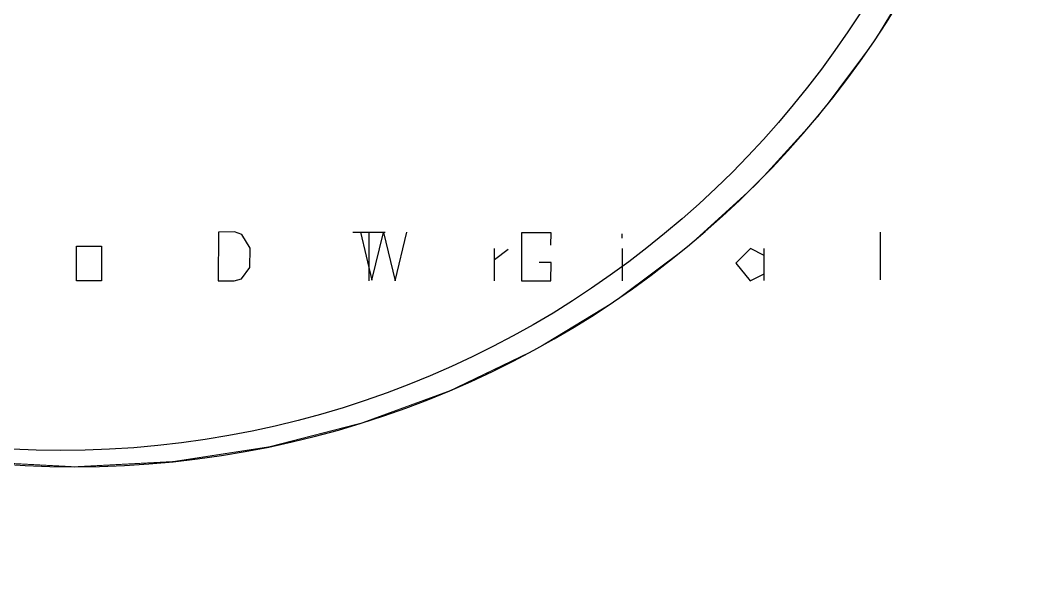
# Model space of a CAD drawing. Extents: x 0 to 595, y -1 to 841.
# Drawn here: x 387.9 to 475.9, y 435.6 to 485.1 of the extents above; entities that cross this region are included whole.
import ezdxf

# ---------------------------------------------------------------- set-up
doc = ezdxf.new("R2010")
doc.units = 0
doc.header["$MEASUREMENT"] = 0
doc.header["$XCLIPFRAME"] = 2
doc.linetypes.add('atContinuous2', pattern=[0])
doc.layers.add('at_Entity', color=7, linetype='Continuous')
doc.layers.add('at_Text', color=7, linetype='Continuous')
picture_1 = doc.add_image_def('image1.jpg', size_in_pixel=(1446, 2048))

msp = doc.modelspace()

# ---------------------------------------------------------------- linework, layer by layer
at = {"layer": 'at_Entity', "color": 28}
for p, q in [((416.555, 466.864), (419.338, 466.864)), ((417.939, 466.864), (417.939, 462.658)), ((439.791, 466.336), (439.791, 466.709)), ((462.032, 466.849), (462.017, 462.742)), ((428.748, 465.434), (428.748, 462.658)), ((428.779, 464.501), (429.961, 465.387)), ((439.775, 465.45), (439.775, 462.658)), ((450.85, 465.434), (449.59, 464.175)), ((452.016, 464.843), (450.85, 465.434)), ((452, 465.45), (452, 462.682)), ((449.59, 464.175), (450.819, 462.658)), ((450.819, 462.658), (452.016, 463.257))]:
    msp.add_line(p, q, dxfattribs=at)
at = {"layer": 'at_Entity', "color": 7}
msp.add_lwpolyline([(475.237, 538.201, 0.0822, 0.0822, 0), (475.682, 529.697, 0.0822, 0.0822, 0), (475.229, 521.184, 0.0822, 0.0822, 0), (473.955, 512.925, 0.0822, 0.0822, 0), (471.9, 504.96, 0.0822, 0.0822, 0), (469.104, 497.329, 0.0822, 0.0822, 0), (465.609, 490.073, 0.0822, 0.0822, 0), (461.455, 483.234, 0.0822, 0.0822, 0), (456.683, 476.85, 0.0822, 0.0822, 0), (451.332, 470.964, 0.0822, 0.0822, 0), (445.444, 465.615, 0.0822, 0.0822, 0), (439.06, 460.844, 0.0822, 0.0822, 0), (432.219, 456.691, 0.0822, 0.0822, 0), (424.962, 453.198, 0.0822, 0.0822, 0), (417.331, 450.405, 0.0822, 0.0822, 0), (409.365, 448.352, 0.0822, 0.0822, 0), (401.105, 447.08, 0.0822, 0.0822, 0), (392.592, 446.629, 0.0822, 0.0822, 0), (384.08, 447.082, 0.0822, 0.0822, 0)], format="xyseb", dxfattribs=at)
at = {"layer": 'at_Entity', "color": 7, "linetype": 'atContinuous2'}
msp.add_circle((391.384, 529.876), 81.838, dxfattribs=at)
for centre, start, end in [((392.678, 529.774), 180.03795, 269.94078), ((392.537, 529.783), 270.03795, 359.94078)]:
    msp.add_arc(centre, 83.144, start, end, dxfattribs=at)
at = {"layer": 'at_Text', "color": 28}
for p, q in [((404.98, 466.865), (404.965, 462.658)), ((406.356, 466.88), (404.98, 466.865)), ((406.983, 466.651), (406.356, 466.88)), ((407.72, 465.477), (406.983, 466.651)), ((417.217, 466.843), (418.214, 462.711)), ((418.214, 462.711), (419.212, 466.819)), ((419.212, 466.819), (420.209, 462.664)), ((420.209, 462.664), (421.207, 466.843)), ((433.648, 466.802), (431.109, 466.802)), ((431.109, 466.802), (431.109, 462.658)), ((433.621, 465.738), (433.648, 466.802)), ((392.738, 465.644), (394.905, 465.644)), ((392.738, 462.658), (392.738, 465.644)), ((394.905, 465.644), (394.905, 462.658)), ((407.694, 463.801), (407.72, 465.477)), ((406.968, 462.827), (407.694, 463.801)), ((433.648, 464.236), (432.638, 464.236)), ((433.621, 462.658), (433.648, 464.236)), ((394.905, 462.658), (392.738, 462.658)), ((404.965, 462.658), (406.326, 462.658)), ((406.326, 462.658), (406.968, 462.827)), ((431.109, 462.658), (433.621, 462.658))]:
    msp.add_line(p, q, dxfattribs=at)

# ---------------------------------------------------------------- pictures from other files: only their frames are drawn
image = msp.add_image(picture_1, insert=(0, 0.007), size_in_units=(594.459, 841.545))
image.set_boundary_path([(0.0258, 2047.9834), (1446.026, 2047.9834), (1446.026, -0.0166), (0.0258, -0.0166), (0.0258, 2047.9834)])

doc.saveas('drawing.dxf')
